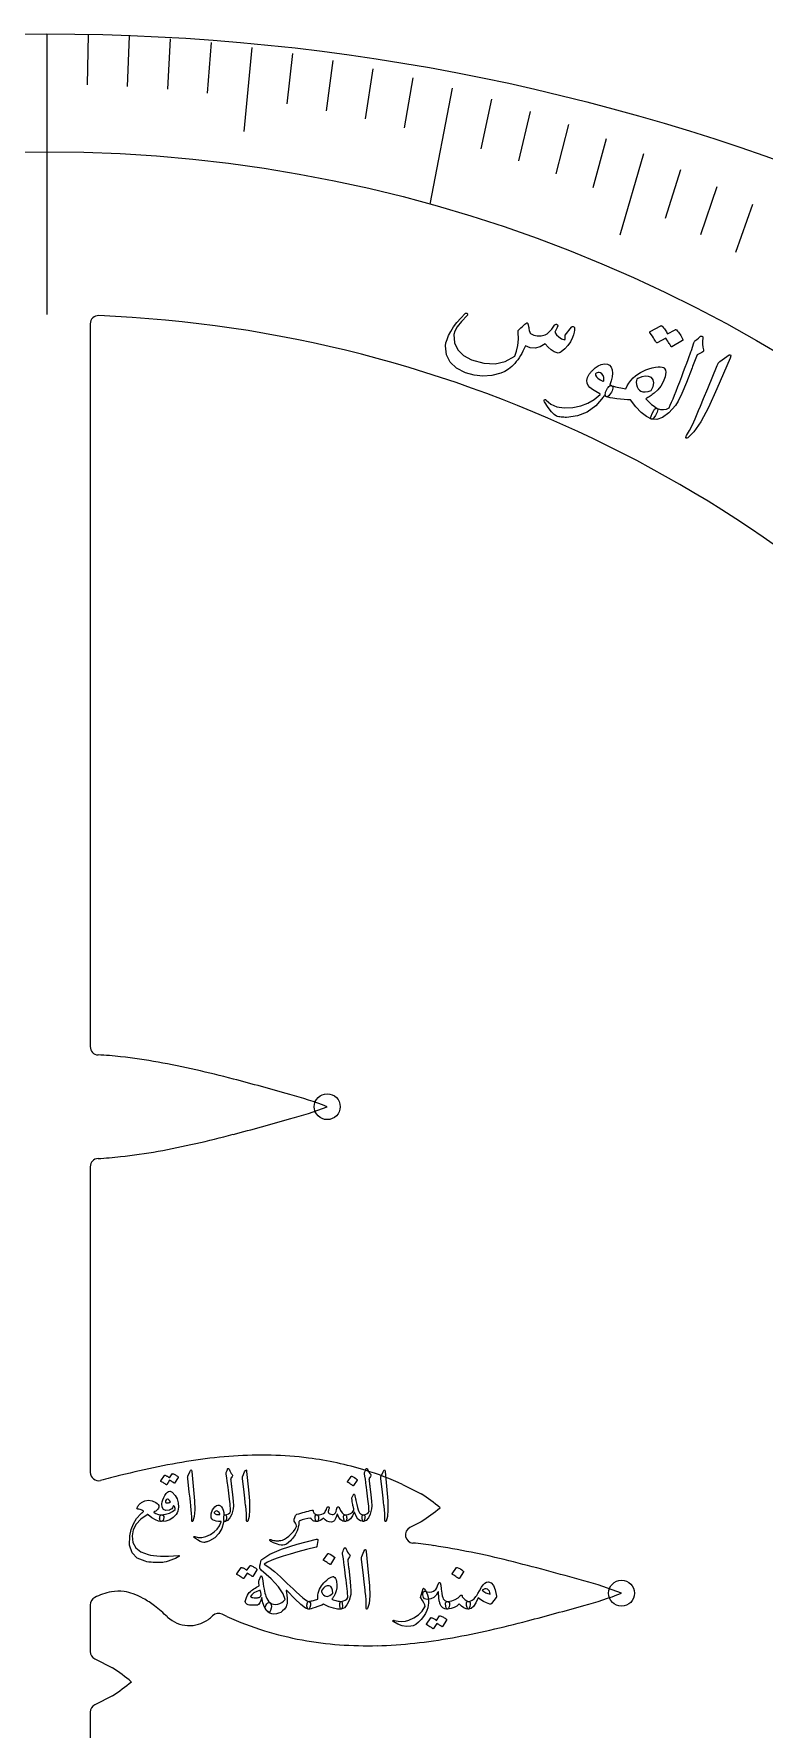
# Model space of a CAD drawing. Header units: millimetres. Extents: x -65 to 65, y -65 to 65.
# Drawn here: x -0.4 to 21.6, y 14 to 65 of the extents above; entities that cross this region are included whole.
import ezdxf

# ---------------------------------------------------------------- set-up
doc = ezdxf.new("R2010")
doc.units = ezdxf.units.MM
for name, color, linetype in [('CUT_INNER', 6, 'Continuous'), ('CUT_OUTER', 1, 'Continuous'), ('ENGRAVE', 7, 'Continuous'), ('ENGRAVE_FINE', 8, 'Continuous'), ('TEXT', 5, 'Continuous')]:
    doc.layers.add(name, color=color, linetype=linetype)

msp = doc.modelspace()

# ---------------------------------------------------------------- linework, layer by layer
at = {"layer": 'CUT_INNER'}
for points in [[(1.3, 56.268), (1.3, 34.505)], [(1.3, 30.888), (1.3, 21.686)], [(10.7, 21.325), (11.256, 21.042), (11.26, 21.04)], [(11.26, 20.204), (11.256, 20.201), (10.917, 20.029)], [(1.3, 17.693), (1.3, 16.293)], [(5.411, 17.345), (5.273, 17.415)], [(3.628, 17.328), (3.624, 17.332)], [(1.437, 16.07), (1.968, 15.801), (1.973, 15.798)], [(1.973, 14.962), (1.968, 14.959), (1.437, 14.689)], [(1.3, 14.466), (1.3, 5.834)]]:
    msp.add_lwpolyline(points, dxfattribs=at)
for centre, radius, start, end in [((1.55, 56.268), 0.25, 87.7148, 180), ((0, 18.574), 37.975, 351.6131, 87.6462), ((1.55, 34.505), 0.25, 180, 267.3189), ((1.202, 26.032), 8.231, 82.9186, 87.6578), ((0.333, 17.202), 17.102, 79.8505, 83.6758), ((-0.879, 10.435), 23.976, 77.0947, 79.8506), ((-4.082, -3.572), 38.346, 75.3645, 77.1029), ((-14.389, -42.897), 78.998, 74.06352, 75.33852), ((4.8, 41.906), 9.899, 284.6339, 291.5194), ((4.803, 23.496), 9.89, 68.479, 75.3631), ((-13.228, 104.046), 74.598, 284.62267, 285.97294), ((-4.074, 68.932), 38.31, 282.8926, 284.634), ((1.55, 30.888), 0.25, 92.6811, 180), ((1.203, 39.336), 8.205, 272.3409, 277.0619), ((0.335, 48.174), 17.085, 276.3062, 280.1394), ((-0.874, 54.934), 23.952, 280.1393, 282.9007), ((7.38, 2.312), 19.953, 98.3562, 101.6546), ((6.656, 7.229), 14.983, 94.001, 98.3522), ((6.465, 9.921), 12.285, 88.7102, 93.9879), ((6.493, 11.323), 10.882, 82.7169, 88.6898), ((6.585, 12.027), 10.172, 72.9485, 82.7313), ((1.55, 21.686), 0.25, 180, 284.8478), ((8.792, -5.575), 27.956, 103.6002, 104.877), ((9.348, -7.239), 29.705, 101.6507, 103.8876), ((6.824, 12.773), 9.389, 65.617, 73.0013), ((6.6, 14.154), 8.315, 51.0651, 55.9095), ((7.318, 26.119), 7.109, 303.6793, 309.3461), ((11.03, 19.806), 0.25, 116.9117, 264.9022), ((10.26, 10.962), 8.627, 80.8304, 85.0251), ((8.727, -0.282), 19.974, 78.3383, 81.6299), ((6.756, -9.841), 29.735, 76.1097, 78.3423), ((1.53, -31.029), 51.557, 74.8282, 76.1238), ((-6.865, -62.269), 83.906, 74.07601, 74.87833), ((13.656, 8.848), 9.89, 68.479, 75.3631), ((1.55, 17.693), 0.25, 117.0011, 180), ((2.236, 16.452), 1.668, 109.8321, 118.6302), ((2.181, 16.632), 1.48, 99.405, 110.2001), ((2.142, 16.851), 1.257, 81.8221, 99.302), ((2.111, 16.661), 1.45, 70.5705, 81.6781), ((1.942, 16.186), 1.954, 60.7216, 70.5233), ((1.52, 15.431), 2.819, 52.5133, 60.7383), ((13.653, 27.257), 9.899, 284.6339, 291.5194), ((0.581, 14.213), 4.357, 45.7061, 52.4635), ((4.342, 17.977), 0.884, 305.5728, 316.62), ((5.16, 17.192), 0.25, 63.0883, 134.6608), ((-4.374, 89.398), 74.598, 284.62267, 285.97294), ((4.285, 18.049), 0.975, 227.6694, 305.8568), ((9.287, 25.897), 9.389, 245.617, 253.0013), ((9.512, 26.594), 10.122, 252.9402, 259.5327), ((7.98, 40.286), 23.952, 280.1393, 282.9007), ((4.779, 54.283), 38.31, 282.8926, 284.634), ((9.58, 26.973), 10.506, 259.5427, 265.7626), ((9.646, 27.922), 11.457, 265.7839, 271.4428), ((9.592, 29.893), 13.43, 271.4601, 276.2977), ((9.189, 33.526), 17.085, 276.3062, 280.1394), ((1.55, 16.293), 0.25, 180, 243.0883), ((-2.688, 8.912), 8.315, 51.0651, 55.9095), ((-1.969, 20.877), 7.109, 303.6793, 309.3461), ((1.55, 14.466), 0.25, 116.9117, 180)]:
    msp.add_arc(centre, radius, start, end, dxfattribs=at)
at = {"layer": 'CUT_OUTER'}
msp.add_circle((0, 0), 65, dxfattribs=at)
at = {"layer": 'ENGRAVE'}
for points in [[(0, 65), (0, 56.55)], [(12.192, 63.37), (11.52, 59.874)]]:
    msp.add_lwpolyline(points, dxfattribs=at)
for centre, radius in [((0, 18.574), 42.877), ((8.432, 32.697), 0.39), ((17.285, 18.048), 0.39)]:
    msp.add_circle(centre, radius, dxfattribs=at)
at = {"layer": 'ENGRAVE_FINE'}
for points in [[(1.238, 64.984), (1.209, 63.463)], [(2.474, 64.934), (2.416, 63.414)], [(3.708, 64.852), (3.622, 63.333)], [(4.939, 64.737), (4.824, 63.219)], [(6.166, 64.589), (5.925, 62.063)], [(7.386, 64.409), (7.213, 62.896)], [(8.601, 64.196), (8.398, 62.687)], [(9.807, 63.952), (9.576, 62.446)], [(11.005, 63.677), (10.745, 62.175)], [(13.369, 63.033), (13.052, 61.54)], [(14.534, 62.666), (14.189, 61.178)], [(15.686, 62.27), (15.313, 60.788)], [(16.825, 61.844), (16.423, 60.368)], [(17.948, 61.39), (17.232, 58.941)], [(19.057, 60.908), (18.599, 59.446)], [(20.149, 60.4), (19.664, 58.945)], [(21.224, 59.865), (20.711, 58.418)]]:
    msp.add_lwpolyline(points, dxfattribs=at)
at = {"layer": 'TEXT'}
for points in [[(15.777, 56.168), (15.79, 56.181), (15.804, 56.19), (15.818, 56.192), (15.831, 56.189), (15.846, 56.181), (15.858, 56.169), (15.865, 56.155), (15.868, 56.138), (15.87, 56.082), (15.861, 56.017), (15.841, 55.943), (15.809, 55.861), (15.745, 55.732), (15.667, 55.617), (15.575, 55.515), (15.47, 55.427), (15.439, 55.408), (15.409, 55.396), (15.379, 55.391), (15.35, 55.393), (15.256, 55.425), (15.164, 55.483), (15.073, 55.565), (14.984, 55.672), (14.835, 55.579), (14.687, 55.536), (14.54, 55.544), (14.392, 55.603), (14.356, 55.524), (14.319, 55.45), (14.281, 55.379), (14.242, 55.312), (14.202, 55.249), (14.161, 55.188), (14.119, 55.131), (14.076, 55.076), (13.988, 54.982), (13.887, 54.901), (13.774, 54.835), (13.65, 54.784), (13.379, 54.716), (13.114, 54.694), (12.852, 54.72), (12.594, 54.792), (12.323, 54.93), (12.132, 55.112), (12.022, 55.339), (11.991, 55.611), (12.004, 55.702), (12.035, 55.803), (12.082, 55.917), (12.148, 56.042), (12.231, 56.175), (12.331, 56.309), (12.449, 56.444), (12.584, 56.579), (12.594, 56.587), (12.604, 56.592), (12.615, 56.593), (12.627, 56.59), (12.637, 56.586), (12.646, 56.58), (12.652, 56.572), (12.656, 56.563), (12.657, 56.552), (12.655, 56.541), (12.65, 56.531), (12.642, 56.521), (12.467, 56.339), (12.342, 56.184), (12.267, 56.054), (12.241, 55.951), (12.264, 55.698), (12.36, 55.486), (12.53, 55.317), (12.774, 55.188), (13.141, 55.085), (13.479, 55.068), (13.788, 55.138), (14.071, 55.297), (14.129, 55.451), (14.166, 55.622), (14.182, 55.811), (14.176, 56.018), (14.174, 56.04), (14.175, 56.058), (14.18, 56.073), (14.188, 56.084), (14.225, 56.119), (14.259, 56.151), (14.292, 56.182), (14.323, 56.21), (14.352, 56.235), (14.379, 56.257), (14.403, 56.276), (14.425, 56.291), (14.436, 56.297), (14.446, 56.297), (14.454, 56.292), (14.461, 56.282), (14.464, 56.275), (14.467, 56.264), (14.472, 56.25), (14.477, 56.232), (14.483, 56.211), (14.488, 56.186), (14.493, 56.158), (14.499, 56.127), (14.51, 56.067), (14.522, 56.022), (14.534, 55.992), (14.546, 55.977), (14.642, 55.93), (14.748, 55.908), (14.864, 55.911), (14.99, 55.938), (15.043, 55.968), (15.108, 56.027), (15.185, 56.114), (15.272, 56.23), (15.28, 56.241), (15.291, 56.249), (15.303, 56.254), (15.318, 56.255), (15.331, 56.255), (15.343, 56.252), (15.352, 56.246), (15.361, 56.238), (15.366, 56.209), (15.353, 56.162), (15.323, 56.098), (15.275, 56.017), (15.333, 55.939), (15.402, 55.874), (15.483, 55.823), (15.576, 55.786), (15.587, 55.814), (15.593, 55.838), (15.594, 55.858), (15.591, 55.873), (15.586, 55.889), (15.585, 55.902), (15.588, 55.914), (15.594, 55.925)], [(18.902, 56.094), (18.909, 56.097), (18.917, 56.096), (18.927, 56.093), (18.937, 56.086), (18.968, 56.054), (18.996, 56.021), (19.023, 55.986), (19.049, 55.952), (19.072, 55.916), (19.093, 55.878), (19.113, 55.839), (19.131, 55.799), (19.134, 55.788), (19.132, 55.779), (19.127, 55.771), (19.118, 55.764), (18.795, 55.581), (18.788, 55.579), (18.781, 55.583), (18.773, 55.592), (18.765, 55.605), (18.76, 55.616), (18.751, 55.632), (18.738, 55.653), (18.722, 55.68), (18.701, 55.711), (18.676, 55.749), (18.646, 55.792), (18.613, 55.842), (18.361, 55.697), (18.351, 55.694), (18.342, 55.697), (18.333, 55.705), (18.325, 55.72), (18.318, 55.732), (18.307, 55.752), (18.291, 55.778), (18.271, 55.81), (18.246, 55.85), (18.215, 55.897), (18.179, 55.951), (18.138, 56.012), (18.134, 56.02), (18.134, 56.027), (18.138, 56.032), (18.145, 56.036), (18.463, 56.212), (18.47, 56.215), (18.478, 56.214), (18.487, 56.211), (18.497, 56.205), (18.525, 56.179), (18.55, 56.152), (18.574, 56.124), (18.596, 56.094), (18.616, 56.064), (18.635, 56.033), (18.652, 56.002), (18.667, 55.97)], [(19.495, 55.757), (19.552, 55.803), (19.597, 55.839), (19.629, 55.866), (19.65, 55.884), (19.664, 55.895), (19.678, 55.901), (19.691, 55.901), (19.705, 55.897), (19.718, 55.887), (19.726, 55.874), (19.729, 55.858), (19.728, 55.839), (19.718, 55.744), (19.719, 55.654), (19.73, 55.569), (19.75, 55.488), (19.755, 55.464), (19.748, 55.442), (19.731, 55.423), (19.702, 55.407), (19.56, 55.34), (19.539, 55.287), (19.518, 55.234), (19.498, 55.183), (19.479, 55.133), (19.459, 55.083), (19.441, 55.035), (19.422, 54.987), (19.405, 54.941), (19.239, 54.508), (19.101, 54.176), (18.989, 53.942), (18.906, 53.807), (18.703, 53.59), (18.515, 53.449), (18.343, 53.385), (18.186, 53.397), (18.182, 53.399), (18.178, 53.401), (18.175, 53.403), (18.171, 53.405), (18.161, 53.436), (18.172, 53.49), (18.204, 53.566), (18.257, 53.664), (18.279, 53.699), (18.303, 53.721), (18.329, 53.729), (18.356, 53.723), (18.457, 53.694), (18.55, 53.687), (18.636, 53.703), (18.715, 53.742), (18.752, 53.819), (18.792, 53.908), (18.835, 54.009), (18.881, 54.121), (18.93, 54.245), (18.983, 54.379), (19.037, 54.524), (19.095, 54.679), (19.153, 54.831), (19.204, 54.968), (19.249, 55.09), (19.288, 55.197), (19.32, 55.288), (19.348, 55.364), (19.37, 55.424), (19.387, 55.468), (19.458, 55.694), (19.467, 55.715), (19.477, 55.733), (19.486, 55.747), (19.495, 55.757)], [(20.451, 55.288), (20.523, 55.334), (20.565, 55.341), (20.576, 55.309), (20.556, 55.238), (20.15, 54.317), (19.897, 53.754), (19.666, 53.32), (19.459, 53.015), (19.275, 52.839), (19.254, 52.828), (19.238, 52.825), (19.228, 52.828), (19.224, 52.839), (19.224, 52.853), (19.227, 52.869), (19.234, 52.887), (19.244, 52.908), (19.331, 53.062), (19.416, 53.23), (19.499, 53.411), (19.579, 53.606), (19.601, 53.656), (19.659, 53.793), (19.753, 54.017), (19.882, 54.327), (20.16, 55.019), (20.177, 55.054), (20.196, 55.085), (20.218, 55.111), (20.242, 55.132)], [(16.737, 54.066), (16.509, 53.802), (16.249, 53.612), (15.957, 53.496), (15.632, 53.454), (15.59, 53.454), (15.549, 53.455), (15.508, 53.458), (15.469, 53.462), (15.432, 53.467), (15.396, 53.474), (15.362, 53.483), (15.33, 53.494), (15.259, 53.539), (15.175, 53.625), (15.079, 53.752), (14.97, 53.921), (14.96, 53.943), (14.956, 53.961), (14.959, 53.976), (14.969, 53.988), (14.982, 53.995), (14.995, 53.995), (15.008, 53.988), (15.022, 53.974), (15.159, 53.852), (15.337, 53.775), (15.558, 53.743), (15.823, 53.754), (16.056, 53.798), (16.27, 53.877), (16.464, 53.991), (16.638, 54.14), (16.641, 54.147), (16.641, 54.153), (16.64, 54.159), (16.636, 54.163), (16.514, 54.229), (16.414, 54.293), (16.336, 54.356), (16.28, 54.417), (16.247, 54.488), (16.242, 54.567), (16.265, 54.655), (16.316, 54.751), (16.324, 54.764), (16.333, 54.776), (16.342, 54.788), (16.352, 54.8), (16.362, 54.813), (16.373, 54.826), (16.385, 54.84), (16.398, 54.853), (16.489, 54.94), (16.582, 55.004), (16.677, 55.046), (16.772, 55.065), (16.859, 55.059), (16.926, 55.028), (16.973, 54.97), (17.001, 54.886), (17.011, 54.783), (17.004, 54.673), (16.978, 54.555), (16.935, 54.43), (16.942, 54.426), (16.949, 54.423), (16.956, 54.421), (16.963, 54.419), (16.97, 54.416), (16.977, 54.414), (16.984, 54.411), (16.991, 54.407), (17.014, 54.39), (17.025, 54.365), (17.026, 54.332), (17.017, 54.291), (17.001, 54.249), (16.98, 54.208), (16.956, 54.168), (16.927, 54.13), (16.898, 54.099), (16.872, 54.078), (16.85, 54.069), (16.832, 54.071), (16.763, 54.104), (16.759, 54.097), (16.754, 54.089), (16.746, 54.079), (16.737, 54.066)], [(16.756, 54.563), (16.749, 54.649), (16.729, 54.717), (16.695, 54.766), (16.649, 54.797), (16.616, 54.803), (16.584, 54.803), (16.552, 54.796), (16.522, 54.783), (16.511, 54.775), (16.504, 54.763), (16.502, 54.747), (16.506, 54.728), (16.529, 54.677), (16.573, 54.629), (16.639, 54.583), (16.727, 54.54), (16.737, 54.538), (16.745, 54.541), (16.752, 54.549), (16.756, 54.563)], [(18.551, 54.952), (18.556, 54.95), (18.561, 54.947), (18.565, 54.944), (18.569, 54.941), (18.572, 54.938), (18.575, 54.935), (18.578, 54.932), (18.581, 54.928), (18.604, 54.874), (18.614, 54.813), (18.61, 54.745), (18.593, 54.669), (18.537, 54.526), (18.463, 54.397), (18.372, 54.282), (18.263, 54.181), (18.235, 54.159), (18.206, 54.137), (18.176, 54.115), (18.145, 54.094), (18.114, 54.074), (18.081, 54.054), (18.048, 54.034), (18.014, 54.015), (18.059, 53.968), (18.104, 53.923), (18.147, 53.882), (18.19, 53.844), (18.233, 53.809), (18.274, 53.777), (18.315, 53.748), (18.356, 53.723), (18.369, 53.709), (18.373, 53.686), (18.367, 53.653), (18.352, 53.61), (18.304, 53.507), (18.261, 53.437), (18.221, 53.401), (18.186, 53.397), (18.033, 53.477), (17.878, 53.602), (17.719, 53.771), (17.555, 53.984), (17.464, 53.986), (17.366, 53.991), (17.258, 54), (17.143, 54.013), (17.028, 54.029), (16.938, 54.044), (16.871, 54.058), (16.828, 54.073), (16.81, 54.088), (16.8, 54.111), (16.797, 54.144), (16.802, 54.185), (16.806, 54.208), (16.813, 54.23), (16.821, 54.251), (16.831, 54.271), (16.842, 54.291), (16.853, 54.31), (16.865, 54.329), (16.878, 54.348), (16.907, 54.38), (16.934, 54.401), (16.961, 54.409), (16.986, 54.405), (17.043, 54.39), (17.099, 54.376), (17.154, 54.363), (17.207, 54.352), (17.261, 54.341), (17.314, 54.332), (17.367, 54.323), (17.419, 54.315), (17.453, 54.401), (17.5, 54.484), (17.56, 54.565), (17.634, 54.643), (17.702, 54.701), (17.775, 54.755), (17.852, 54.803), (17.933, 54.846), (18.02, 54.884), (18.111, 54.917), (18.208, 54.944), (18.31, 54.965), (18.386, 54.974), (18.452, 54.975), (18.507, 54.968), (18.551, 54.952)], [(18.189, 54.65), (18.1, 54.689), (18.001, 54.697), (17.893, 54.675), (17.775, 54.623), (17.748, 54.6), (17.733, 54.562), (17.728, 54.51), (17.736, 54.442), (17.755, 54.373), (17.784, 54.316), (17.821, 54.271), (17.867, 54.24), (17.927, 54.221), (17.998, 54.218), (18.083, 54.232), (18.18, 54.261), (18.237, 54.385), (18.257, 54.492), (18.241, 54.58), (18.189, 54.65)], [(3.767, 21.642), (3.77, 21.645), (3.774, 21.646), (3.779, 21.647), (3.785, 21.646), (3.807, 21.638), (3.829, 21.629), (3.849, 21.619), (3.869, 21.608), (3.889, 21.596), (3.908, 21.584), (3.926, 21.57), (3.944, 21.555), (3.948, 21.55), (3.949, 21.545), (3.949, 21.54), (3.946, 21.534), (3.839, 21.364), (3.836, 21.362), (3.832, 21.362), (3.826, 21.364), (3.819, 21.369), (3.814, 21.373), (3.806, 21.379), (3.795, 21.386), (3.781, 21.395), (3.764, 21.405), (3.743, 21.417), (3.719, 21.431), (3.691, 21.447), (3.606, 21.315), (3.602, 21.311), (3.597, 21.31), (3.591, 21.312), (3.584, 21.317), (3.578, 21.322), (3.568, 21.329), (3.554, 21.338), (3.537, 21.349), (3.516, 21.362), (3.491, 21.378), (3.461, 21.396), (3.427, 21.416), (3.424, 21.419), (3.422, 21.423), (3.423, 21.426), (3.425, 21.429), (3.535, 21.593), (3.538, 21.595), (3.542, 21.597), (3.546, 21.598), (3.553, 21.597), (3.571, 21.591), (3.59, 21.584), (3.607, 21.576), (3.624, 21.567), (3.641, 21.557), (3.657, 21.546), (3.672, 21.535), (3.687, 21.523)], [(4.298, 21.704), (4.319, 21.746), (4.336, 21.76), (4.349, 21.748), (4.358, 21.709), (4.409, 21.161), (4.44, 20.824), (4.447, 20.556), (4.43, 20.355), (4.389, 20.221), (4.382, 20.21), (4.375, 20.204), (4.37, 20.204), (4.365, 20.208), (4.361, 20.214), (4.358, 20.223), (4.356, 20.233), (4.356, 20.246), (4.356, 20.343), (4.351, 20.446), (4.342, 20.554), (4.329, 20.669), (4.326, 20.699), (4.317, 20.779), (4.303, 20.911), (4.282, 21.094), (4.233, 21.499), (4.232, 21.52), (4.233, 21.54), (4.236, 21.558), (4.242, 21.575)], [(5.391, 21.682), (5.407, 21.719), (5.418, 21.747), (5.427, 21.769), (5.432, 21.783), (5.436, 21.791), (5.441, 21.798), (5.447, 21.802), (5.454, 21.803), (5.462, 21.802), (5.469, 21.797), (5.475, 21.79), (5.479, 21.78), (5.497, 21.733), (5.519, 21.689), (5.545, 21.651), (5.575, 21.617), (5.583, 21.606), (5.585, 21.594), (5.582, 21.581), (5.573, 21.566), (5.524, 21.496), (5.527, 21.465), (5.53, 21.435), (5.534, 21.405), (5.537, 21.376), (5.54, 21.347), (5.544, 21.319), (5.547, 21.291), (5.55, 21.264), (5.581, 21.013), (5.6, 20.816), (5.607, 20.675), (5.602, 20.588), (5.559, 20.431), (5.504, 20.315), (5.436, 20.24), (5.356, 20.206), (5.353, 20.206), (5.351, 20.206), (5.349, 20.206), (5.347, 20.206), (5.333, 20.218), (5.325, 20.247), (5.321, 20.292), (5.322, 20.353), (5.324, 20.376), (5.33, 20.392), (5.341, 20.403), (5.356, 20.407), (5.412, 20.418), (5.46, 20.439), (5.497, 20.469), (5.526, 20.508), (5.524, 20.555), (5.52, 20.608), (5.515, 20.667), (5.509, 20.734), (5.501, 20.806), (5.492, 20.884), (5.481, 20.968), (5.47, 21.058), (5.459, 21.146), (5.449, 21.226), (5.44, 21.296), (5.432, 21.358), (5.425, 21.41), (5.419, 21.454), (5.415, 21.489), (5.412, 21.514), (5.389, 21.642), (5.388, 21.654), (5.389, 21.665), (5.39, 21.674), (5.391, 21.682)], [(5.946, 21.704), (5.968, 21.746), (5.985, 21.76), (5.998, 21.748), (6.007, 21.709), (6.058, 21.161), (6.089, 20.824), (6.096, 20.556), (6.079, 20.355), (6.038, 20.221), (6.031, 20.21), (6.024, 20.204), (6.018, 20.204), (6.013, 20.208), (6.01, 20.214), (6.007, 20.223), (6.005, 20.233), (6.004, 20.246), (6.004, 20.343), (6, 20.446), (5.991, 20.554), (5.978, 20.669), (5.975, 20.699), (5.966, 20.779), (5.951, 20.911), (5.931, 21.094), (5.881, 21.499), (5.88, 21.52), (5.881, 21.54), (5.885, 21.558), (5.89, 21.575)], [(9.15, 21.564), (9.152, 21.566), (9.156, 21.568), (9.161, 21.569), (9.168, 21.568), (9.211, 21.55), (9.252, 21.529), (9.29, 21.503), (9.326, 21.474), (9.33, 21.47), (9.331, 21.465), (9.331, 21.461), (9.329, 21.456), (9.223, 21.286), (9.22, 21.282), (9.214, 21.281), (9.208, 21.283), (9.201, 21.288), (9.195, 21.293), (9.185, 21.299), (9.171, 21.308), (9.154, 21.32), (9.133, 21.333), (9.108, 21.349), (9.078, 21.367), (9.044, 21.387), (9.04, 21.39), (9.038, 21.393), (9.038, 21.397), (9.04, 21.4)], [(9.555, 21.682), (9.57, 21.719), (9.581, 21.747), (9.59, 21.769), (9.595, 21.783), (9.599, 21.791), (9.604, 21.798), (9.61, 21.802), (9.617, 21.803), (9.626, 21.802), (9.632, 21.797), (9.638, 21.79), (9.642, 21.78), (9.66, 21.733), (9.683, 21.689), (9.709, 21.651), (9.738, 21.617), (9.746, 21.606), (9.749, 21.594), (9.745, 21.581), (9.736, 21.566), (9.687, 21.496), (9.69, 21.465), (9.693, 21.435), (9.697, 21.405), (9.7, 21.376), (9.703, 21.347), (9.707, 21.319), (9.71, 21.291), (9.713, 21.264), (9.744, 21.013), (9.763, 20.816), (9.77, 20.675), (9.765, 20.588), (9.723, 20.431), (9.668, 20.315), (9.6, 20.24), (9.519, 20.206), (9.517, 20.206), (9.514, 20.206), (9.512, 20.206), (9.51, 20.206), (9.497, 20.218), (9.488, 20.247), (9.484, 20.292), (9.485, 20.353), (9.487, 20.376), (9.494, 20.392), (9.504, 20.403), (9.519, 20.407), (9.575, 20.418), (9.623, 20.439), (9.661, 20.469), (9.689, 20.508), (9.687, 20.555), (9.684, 20.608), (9.678, 20.667), (9.672, 20.734), (9.664, 20.806), (9.655, 20.884), (9.645, 20.968), (9.633, 21.058), (9.622, 21.146), (9.612, 21.226), (9.603, 21.296), (9.595, 21.358), (9.588, 21.41), (9.582, 21.454), (9.578, 21.489), (9.575, 21.514), (9.552, 21.642), (9.552, 21.654), (9.552, 21.665), (9.553, 21.674), (9.555, 21.682)], [(10.109, 21.704), (10.131, 21.746), (10.148, 21.76), (10.161, 21.748), (10.17, 21.709), (10.221, 21.161), (10.252, 20.824), (10.259, 20.556), (10.242, 20.355), (10.201, 20.221), (10.194, 20.21), (10.187, 20.204), (10.181, 20.204), (10.177, 20.208), (10.173, 20.214), (10.17, 20.223), (10.168, 20.233), (10.168, 20.246), (10.168, 20.343), (10.163, 20.446), (10.154, 20.554), (10.141, 20.669), (10.138, 20.699), (10.129, 20.779), (10.114, 20.911), (10.094, 21.094), (10.044, 21.499), (10.043, 21.52), (10.044, 21.54), (10.048, 21.558), (10.053, 21.575)], [(3.696, 21.121), (3.711, 21.118), (3.728, 21.112), (3.747, 21.1), (3.767, 21.085), (3.855, 20.992), (3.916, 20.887), (3.95, 20.77), (3.958, 20.642), (3.951, 20.575), (3.937, 20.515), (3.916, 20.463), (3.888, 20.418), (3.798, 20.325), (3.693, 20.259), (3.573, 20.219), (3.439, 20.206), (3.425, 20.209), (3.413, 20.218), (3.404, 20.235), (3.396, 20.257), (3.393, 20.27), (3.391, 20.282), (3.39, 20.295), (3.39, 20.308), (3.391, 20.322), (3.392, 20.334), (3.394, 20.346), (3.396, 20.358), (3.402, 20.378), (3.411, 20.392), (3.423, 20.402), (3.439, 20.407), (3.57, 20.425), (3.683, 20.457), (3.78, 20.505), (3.859, 20.568), (3.855, 20.599), (3.851, 20.625), (3.845, 20.643), (3.839, 20.655), (3.831, 20.666), (3.824, 20.673), (3.818, 20.676), (3.812, 20.675), (3.808, 20.674), (3.805, 20.672), (3.803, 20.669), (3.801, 20.666), (3.779, 20.622), (3.753, 20.588), (3.721, 20.564), (3.685, 20.55), (3.578, 20.542), (3.505, 20.571), (3.465, 20.637), (3.459, 20.74), (3.468, 20.8), (3.486, 20.861), (3.512, 20.925), (3.548, 20.991), (3.586, 21.048), (3.623, 21.088), (3.66, 21.113), (3.696, 21.121)], [(9.17, 20.895), (9.17, 20.905), (9.174, 20.919), (9.182, 20.937), (9.192, 20.959), (9.204, 20.981), (9.213, 20.998), (9.22, 21.011), (9.226, 21.02), (9.236, 21.027), (9.245, 21.026), (9.252, 21.016), (9.257, 20.997), (9.26, 20.985), (9.263, 20.97), (9.267, 20.953), (9.272, 20.934), (9.277, 20.912), (9.282, 20.888), (9.287, 20.862), (9.293, 20.834), (9.319, 20.717), (9.343, 20.624), (9.363, 20.554), (9.38, 20.508), (9.405, 20.467), (9.437, 20.437), (9.475, 20.417), (9.519, 20.407), (9.531, 20.404), (9.542, 20.399), (9.552, 20.391), (9.559, 20.38), (9.565, 20.366), (9.568, 20.35), (9.567, 20.332), (9.563, 20.313), (9.553, 20.266), (9.542, 20.233), (9.531, 20.212), (9.519, 20.206), (9.43, 20.225), (9.356, 20.279), (9.297, 20.367), (9.253, 20.49), (9.251, 20.494), (9.249, 20.496), (9.247, 20.495), (9.246, 20.492), (9.192, 20.373), (9.128, 20.286), (9.055, 20.23), (8.973, 20.206), (8.964, 20.206), (8.956, 20.211), (8.949, 20.22), (8.944, 20.233), (8.939, 20.25), (8.934, 20.273), (8.929, 20.301), (8.924, 20.333), (8.923, 20.365), (8.93, 20.387), (8.947, 20.401), (8.973, 20.407), (9.059, 20.418), (9.131, 20.444), (9.19, 20.486), (9.235, 20.543), (9.236, 20.551), (9.234, 20.566), (9.229, 20.589), (9.221, 20.619), (9.217, 20.639), (9.211, 20.662), (9.206, 20.69), (9.2, 20.722), (9.194, 20.759), (9.186, 20.8), (9.178, 20.845), (9.17, 20.895)], [(3.271, 20.78), (3.314, 20.75), (3.345, 20.721), (3.363, 20.691), (3.367, 20.662), (3.363, 20.635), (3.353, 20.608), (3.338, 20.583), (3.318, 20.559), (3.294, 20.537), (3.27, 20.518), (3.245, 20.503), (3.219, 20.49), (3.213, 20.487), (3.211, 20.484), (3.214, 20.479), (3.222, 20.474), (3.275, 20.446), (3.329, 20.425), (3.384, 20.412), (3.439, 20.407), (3.474, 20.4), (3.499, 20.385), (3.512, 20.36), (3.515, 20.326), (3.506, 20.274), (3.491, 20.236), (3.469, 20.213), (3.439, 20.206), (3.354, 20.218), (3.26, 20.257), (3.155, 20.321), (3.04, 20.411), (3.034, 20.415), (3.026, 20.416), (3.019, 20.415), (3.011, 20.411), (2.821, 20.277), (2.683, 20.126), (2.596, 19.958), (2.562, 19.774), (2.584, 19.574), (2.671, 19.413), (2.823, 19.291), (3.04, 19.208), (3.116, 19.192), (3.203, 19.179), (3.301, 19.171), (3.411, 19.165), (3.531, 19.164), (3.661, 19.167), (3.803, 19.174), (3.955, 19.186), (3.966, 19.187), (3.974, 19.186), (3.98, 19.182), (3.982, 19.177), (3.982, 19.17), (3.978, 19.163), (3.972, 19.155), (3.962, 19.148), (3.921, 19.123), (3.869, 19.097), (3.804, 19.068), (3.727, 19.038), (3.651, 19.01), (3.585, 18.99), (3.53, 18.978), (3.486, 18.973), (3.41, 18.97), (3.336, 18.969), (3.265, 18.97), (3.197, 18.973), (3.131, 18.979), (3.068, 18.986), (3.008, 18.997), (2.951, 19.009), (2.715, 19.107), (2.559, 19.268), (2.485, 19.492), (2.49, 19.778), (2.531, 19.964), (2.6, 20.135), (2.698, 20.293), (2.823, 20.436), (2.835, 20.447), (2.846, 20.456), (2.856, 20.465), (2.865, 20.472), (2.873, 20.478), (2.88, 20.484), (2.885, 20.489), (2.89, 20.494), (2.9, 20.503), (2.905, 20.509), (2.905, 20.515), (2.902, 20.519), (2.872, 20.541), (2.838, 20.557), (2.8, 20.569), (2.759, 20.575), (2.732, 20.58), (2.715, 20.588), (2.707, 20.6), (2.709, 20.615), (2.721, 20.641), (2.734, 20.665), (2.749, 20.687), (2.765, 20.708), (2.783, 20.727), (2.801, 20.744), (2.821, 20.761), (2.841, 20.776), (2.948, 20.827), (3.055, 20.844), (3.163, 20.829), (3.271, 20.78)], [(3.622, 20.879), (3.6, 20.873), (3.582, 20.856), (3.57, 20.829), (3.562, 20.792), (3.562, 20.786), (3.562, 20.782), (3.563, 20.779), (3.564, 20.778), (3.586, 20.773), (3.609, 20.77), (3.632, 20.77), (3.655, 20.772), (3.676, 20.776), (3.693, 20.782), (3.706, 20.791), (3.716, 20.801), (3.691, 20.837), (3.667, 20.862), (3.644, 20.876), (3.622, 20.879)], [(5.311, 20.181), (5.258, 19.997), (5.171, 19.843), (5.047, 19.718), (4.888, 19.624), (4.866, 19.614), (4.844, 19.606), (4.822, 19.598), (4.801, 19.592), (4.78, 19.586), (4.76, 19.582), (4.74, 19.579), (4.72, 19.577), (4.672, 19.584), (4.609, 19.609), (4.529, 19.652), (4.434, 19.713), (4.424, 19.722), (4.418, 19.731), (4.416, 19.739), (4.418, 19.747), (4.424, 19.753), (4.431, 19.756), (4.439, 19.755), (4.45, 19.752), (4.548, 19.72), (4.659, 19.72), (4.782, 19.752), (4.917, 19.816), (5.027, 19.891), (5.119, 19.979), (5.191, 20.08), (5.244, 20.194), (5.243, 20.198), (5.242, 20.202), (5.24, 20.204), (5.237, 20.206), (5.16, 20.21), (5.095, 20.219), (5.04, 20.233), (4.998, 20.25), (4.965, 20.278), (4.944, 20.316), (4.936, 20.365), (4.94, 20.425), (4.941, 20.433), (4.942, 20.441), (4.944, 20.449), (4.946, 20.457), (4.949, 20.466), (4.951, 20.475), (4.954, 20.484), (4.957, 20.494), (4.984, 20.558), (5.016, 20.611), (5.053, 20.653), (5.096, 20.684), (5.14, 20.701), (5.181, 20.701), (5.217, 20.683), (5.25, 20.649), (5.279, 20.6), (5.301, 20.543), (5.316, 20.479), (5.324, 20.407), (5.329, 20.407), (5.333, 20.407), (5.337, 20.408), (5.341, 20.408), (5.345, 20.409), (5.349, 20.409), (5.354, 20.409), (5.358, 20.409), (5.373, 20.406), (5.385, 20.396), (5.393, 20.38), (5.398, 20.358), (5.4, 20.333), (5.4, 20.308), (5.397, 20.283), (5.391, 20.257), (5.384, 20.235), (5.376, 20.218), (5.368, 20.209), (5.358, 20.206), (5.315, 20.206), (5.315, 20.202), (5.314, 20.196), (5.313, 20.189), (5.311, 20.181)], [(5.204, 20.432), (5.18, 20.473), (5.154, 20.502), (5.126, 20.518), (5.096, 20.523), (5.078, 20.518), (5.062, 20.511), (5.048, 20.501), (5.036, 20.488), (5.032, 20.48), (5.031, 20.473), (5.034, 20.465), (5.04, 20.456), (5.063, 20.436), (5.097, 20.422), (5.141, 20.415), (5.195, 20.414), (5.2, 20.415), (5.204, 20.418), (5.205, 20.424), (5.204, 20.432)], [(8.127, 20.206), (8.092, 20.207), (8.061, 20.212), (8.033, 20.22), (8.009, 20.23), (7.998, 20.236), (7.988, 20.244), (7.978, 20.252), (7.97, 20.262), (7.961, 20.272), (7.953, 20.283), (7.945, 20.294), (7.937, 20.306), (7.844, 20.292), (7.758, 20.275), (7.681, 20.254), (7.611, 20.23), (7.596, 20.222), (7.585, 20.211), (7.579, 20.196), (7.577, 20.179), (7.572, 20.107), (7.561, 20.042), (7.547, 19.983), (7.528, 19.93), (7.509, 19.89), (7.488, 19.849), (7.466, 19.81), (7.442, 19.772), (7.416, 19.734), (7.388, 19.698), (7.358, 19.663), (7.327, 19.628), (7.265, 19.571), (7.206, 19.529), (7.15, 19.505), (7.096, 19.497), (7.045, 19.499), (6.99, 19.508), (6.934, 19.523), (6.875, 19.544), (6.846, 19.556), (6.819, 19.567), (6.795, 19.578), (6.774, 19.589), (6.755, 19.6), (6.738, 19.609), (6.724, 19.618), (6.711, 19.626), (6.704, 19.633), (6.7, 19.641), (6.698, 19.649), (6.7, 19.658), (6.705, 19.665), (6.711, 19.668), (6.72, 19.668), (6.731, 19.664), (6.775, 19.648), (6.815, 19.637), (6.85, 19.63), (6.881, 19.626), (6.897, 19.625), (6.915, 19.625), (6.933, 19.625), (6.952, 19.626), (6.972, 19.628), (6.993, 19.63), (7.015, 19.632), (7.038, 19.635), (7.087, 19.649), (7.143, 19.675), (7.207, 19.716), (7.279, 19.769), (7.351, 19.833), (7.412, 19.902), (7.464, 19.978), (7.505, 20.06), (7.507, 20.064), (7.508, 20.067), (7.507, 20.07), (7.505, 20.074), (7.493, 20.117), (7.478, 20.156), (7.459, 20.191), (7.438, 20.221), (7.433, 20.241), (7.437, 20.275), (7.453, 20.324), (7.479, 20.387), (7.486, 20.399), (7.496, 20.409), (7.508, 20.417), (7.521, 20.423), (7.58, 20.441), (7.638, 20.459), (7.695, 20.476), (7.752, 20.492), (7.807, 20.507), (7.863, 20.521), (7.918, 20.534), (7.973, 20.546), (7.986, 20.547), (7.997, 20.544), (8.004, 20.538), (8.009, 20.528), (8.013, 20.504), (8.02, 20.483), (8.029, 20.464), (8.04, 20.447), (8.055, 20.434), (8.074, 20.423), (8.098, 20.414), (8.127, 20.407), (8.142, 20.401), (8.153, 20.39), (8.162, 20.373), (8.168, 20.351), (8.171, 20.326), (8.171, 20.302), (8.168, 20.277), (8.163, 20.253), (8.156, 20.232), (8.148, 20.217), (8.138, 20.209), (8.127, 20.206)], [(8.123, 20.407), (8.2, 20.411), (8.265, 20.425), (8.317, 20.447), (8.355, 20.479), (8.373, 20.503), (8.39, 20.534), (8.407, 20.571), (8.423, 20.615), (8.428, 20.628), (8.435, 20.638), (8.442, 20.645), (8.45, 20.649), (8.459, 20.651), (8.467, 20.65), (8.475, 20.646), (8.481, 20.64), (8.486, 20.63), (8.489, 20.619), (8.488, 20.608), (8.485, 20.595), (8.474, 20.562), (8.466, 20.534), (8.463, 20.511), (8.463, 20.494), (8.47, 20.47), (8.486, 20.45), (8.511, 20.435), (8.543, 20.425), (8.58, 20.42), (8.611, 20.422), (8.636, 20.429), (8.655, 20.443), (8.676, 20.47), (8.696, 20.51), (8.714, 20.563), (8.731, 20.628), (8.734, 20.636), (8.74, 20.642), (8.748, 20.645), (8.76, 20.646), (8.772, 20.645), (8.781, 20.642), (8.787, 20.636), (8.792, 20.628), (8.833, 20.537), (8.877, 20.469), (8.924, 20.426), (8.975, 20.407), (8.987, 20.402), (8.997, 20.388), (9.006, 20.366), (9.013, 20.335), (9.016, 20.311), (9.017, 20.288), (9.014, 20.265), (9.009, 20.244), (9.002, 20.227), (8.995, 20.215), (8.986, 20.208), (8.975, 20.206), (8.903, 20.22), (8.84, 20.261), (8.785, 20.33), (8.738, 20.427), (8.736, 20.432), (8.733, 20.434), (8.73, 20.432), (8.727, 20.427), (8.707, 20.365), (8.687, 20.314), (8.668, 20.272), (8.649, 20.241), (8.63, 20.221), (8.609, 20.205), (8.586, 20.195), (8.561, 20.19), (8.488, 20.195), (8.424, 20.216), (8.369, 20.254), (8.324, 20.308), (8.273, 20.265), (8.222, 20.234), (8.172, 20.214), (8.123, 20.206), (8.11, 20.209), (8.099, 20.218), (8.089, 20.233), (8.08, 20.255), (8.065, 20.321), (8.068, 20.369), (8.087, 20.398), (8.123, 20.407)], [(8.117, 19.677), (8.125, 19.677), (8.131, 19.675), (8.136, 19.673), (8.141, 19.669), (8.146, 19.663), (8.149, 19.654), (8.15, 19.644), (8.148, 19.631), (8.12, 19.452), (8.117, 19.444), (8.113, 19.437), (8.106, 19.432), (8.097, 19.429), (7.81, 19.36), (7.55, 19.292), (7.315, 19.226), (7.106, 19.162), (6.923, 19.099), (6.766, 19.038), (6.635, 18.979), (6.53, 18.921), (6.676, 18.831), (6.841, 18.705), (7.025, 18.543), (7.229, 18.344), (7.314, 18.261), (7.404, 18.175), (7.5, 18.086), (7.602, 17.994), (7.697, 17.912), (7.774, 17.852), (7.832, 17.815), (7.871, 17.8), (7.912, 17.782), (7.931, 17.745), (7.93, 17.689), (7.908, 17.613), (7.899, 17.593), (7.889, 17.578), (7.88, 17.57), (7.871, 17.567), (7.776, 17.601), (7.636, 17.705), (7.453, 17.878), (7.227, 18.121), (7.213, 18.128), (7.204, 18.131), (7.199, 18.127), (7.198, 18.118), (7.215, 17.997), (7.225, 17.892), (7.228, 17.803), (7.224, 17.73), (7.21, 17.683), (7.192, 17.64), (7.17, 17.601), (7.144, 17.567), (7.09, 17.513), (7.032, 17.471), (6.969, 17.442), (6.903, 17.424), (6.828, 17.417), (6.762, 17.423), (6.705, 17.443), (6.657, 17.476), (6.606, 17.53), (6.577, 17.582), (6.569, 17.632), (6.582, 17.681), (6.612, 17.732), (6.644, 17.762), (6.677, 17.771), (6.711, 17.758), (6.763, 17.732), (6.819, 17.716), (6.879, 17.712), (6.944, 17.72), (7.009, 17.738), (7.067, 17.766), (7.119, 17.805), (7.164, 17.854), (7.108, 18.033), (6.969, 18.241), (6.748, 18.477), (6.444, 18.742), (6.422, 18.767), (6.408, 18.796), (6.402, 18.83), (6.406, 18.869), (6.42, 18.946), (6.434, 19.004), (6.448, 19.044), (6.463, 19.066), (6.701, 19.22), (7.054, 19.372), (7.524, 19.524), (8.11, 19.675), (8.111, 19.675), (8.112, 19.675), (8.113, 19.675), (8.114, 19.676), (8.114, 19.676), (8.115, 19.677), (8.116, 19.677), (8.117, 19.677)], [(8.894, 19.276), (8.912, 19.318), (8.925, 19.352), (8.935, 19.376), (8.941, 19.392), (8.945, 19.402), (8.951, 19.41), (8.958, 19.414), (8.967, 19.416), (8.976, 19.414), (8.984, 19.409), (8.991, 19.401), (8.995, 19.39), (9.017, 19.334), (9.043, 19.284), (9.072, 19.24), (9.107, 19.201), (9.116, 19.188), (9.119, 19.174), (9.115, 19.158), (9.104, 19.141), (9.047, 19.061), (9.051, 19.025), (9.055, 18.99), (9.059, 18.955), (9.062, 18.921), (9.066, 18.888), (9.07, 18.855), (9.074, 18.823), (9.078, 18.791), (9.114, 18.501), (9.136, 18.274), (9.144, 18.11), (9.138, 18.009), (9.089, 17.827), (9.025, 17.693), (8.946, 17.606), (8.853, 17.567), (8.85, 17.567), (8.848, 17.567), (8.845, 17.567), (8.842, 17.567), (8.827, 17.581), (8.817, 17.615), (8.813, 17.667), (8.814, 17.738), (8.816, 17.764), (8.824, 17.783), (8.836, 17.795), (8.853, 17.8), (8.918, 17.813), (8.973, 17.837), (9.017, 17.871), (9.05, 17.916), (9.047, 17.971), (9.043, 18.032), (9.038, 18.101), (9.03, 18.178), (9.021, 18.262), (9.01, 18.352), (8.998, 18.449), (8.985, 18.553), (8.972, 18.656), (8.961, 18.747), (8.95, 18.829), (8.941, 18.9), (8.933, 18.961), (8.926, 19.012), (8.921, 19.052), (8.918, 19.082), (8.892, 19.229), (8.891, 19.244), (8.891, 19.256), (8.892, 19.267), (8.894, 19.276)], [(8.446, 19.237), (8.45, 19.24), (8.454, 19.242), (8.46, 19.243), (8.467, 19.242), (8.517, 19.222), (8.565, 19.197), (8.609, 19.167), (8.651, 19.133), (8.655, 19.128), (8.657, 19.123), (8.656, 19.118), (8.653, 19.113), (8.532, 18.916), (8.527, 18.911), (8.521, 18.91), (8.514, 18.912), (8.506, 18.918), (8.498, 18.924), (8.487, 18.931), (8.471, 18.942), (8.451, 18.955), (8.427, 18.97), (8.398, 18.988), (8.364, 19.009), (8.325, 19.032), (8.319, 19.036), (8.317, 19.04), (8.317, 19.044), (8.319, 19.048)], [(9.536, 19.302), (9.561, 19.35), (9.581, 19.366), (9.596, 19.352), (9.606, 19.307), (9.666, 18.672), (9.701, 18.283), (9.709, 17.972), (9.69, 17.739), (9.643, 17.585), (9.634, 17.572), (9.626, 17.565), (9.62, 17.564), (9.614, 17.569), (9.61, 17.577), (9.606, 17.587), (9.604, 17.599), (9.604, 17.613), (9.604, 17.726), (9.599, 17.844), (9.588, 17.97), (9.573, 18.103), (9.569, 18.137), (9.559, 18.231), (9.542, 18.383), (9.518, 18.595), (9.461, 19.063), (9.46, 19.088), (9.461, 19.111), (9.465, 19.132), (9.472, 19.151)], [(6.108, 18.874), (6.111, 18.878), (6.116, 18.88), (6.122, 18.88), (6.129, 18.88), (6.154, 18.87), (6.179, 18.86), (6.203, 18.848), (6.226, 18.836), (6.248, 18.822), (6.27, 18.807), (6.292, 18.791), (6.312, 18.773), (6.316, 18.768), (6.318, 18.762), (6.318, 18.756), (6.315, 18.75), (6.191, 18.553), (6.187, 18.551), (6.182, 18.551), (6.176, 18.553), (6.167, 18.558), (6.162, 18.563), (6.153, 18.57), (6.14, 18.578), (6.123, 18.588), (6.103, 18.6), (6.079, 18.614), (6.052, 18.631), (6.02, 18.649), (5.921, 18.496), (5.917, 18.492), (5.911, 18.491), (5.904, 18.493), (5.896, 18.499), (5.888, 18.504), (5.877, 18.512), (5.861, 18.522), (5.841, 18.535), (5.817, 18.551), (5.787, 18.569), (5.753, 18.59), (5.714, 18.613), (5.71, 18.617), (5.708, 18.621), (5.709, 18.625), (5.712, 18.628), (5.839, 18.817), (5.842, 18.821), (5.846, 18.823), (5.852, 18.823), (5.859, 18.823), (5.881, 18.816), (5.902, 18.807), (5.922, 18.798), (5.942, 18.788), (5.961, 18.776), (5.98, 18.764), (5.997, 18.751), (6.015, 18.737)], [(6.714, 17.756), (6.737, 17.73), (6.749, 17.694), (6.751, 17.648), (6.742, 17.593), (6.723, 17.53), (6.704, 17.49), (6.682, 17.472), (6.66, 17.476), (6.596, 17.538), (6.541, 17.632), (6.496, 17.759), (6.46, 17.919), (6.432, 17.825), (6.401, 17.756), (6.368, 17.711), (6.333, 17.691), (6.314, 17.688), (6.294, 17.685), (6.272, 17.684), (6.249, 17.683), (6.224, 17.683), (6.199, 17.684), (6.172, 17.685), (6.144, 17.686), (6.095, 17.691), (6.056, 17.697), (6.028, 17.705), (6.01, 17.714), (5.985, 17.743), (5.969, 17.771), (5.964, 17.798), (5.968, 17.826), (6.005, 17.917), (6.037, 17.988), (6.064, 18.038), (6.087, 18.069), (6.118, 18.098), (6.15, 18.126), (6.184, 18.153), (6.221, 18.178), (6.259, 18.202), (6.299, 18.225), (6.342, 18.247), (6.388, 18.268), (6.375, 18.369), (6.372, 18.39), (6.372, 18.409), (6.375, 18.425), (6.38, 18.439), (6.434, 18.556), (6.446, 18.57), (6.456, 18.57), (6.466, 18.553), (6.476, 18.522), (6.491, 18.423), (6.505, 18.332), (6.519, 18.249), (6.533, 18.174), (6.545, 18.108), (6.559, 18.05), (6.571, 18.001), (6.584, 17.96), (6.612, 17.893), (6.643, 17.837), (6.677, 17.791), (6.714, 17.756)], [(8.607, 18.548), (8.611, 18.548), (8.614, 18.548), (8.617, 18.547), (8.62, 18.547), (8.622, 18.546), (8.625, 18.545), (8.627, 18.544), (8.63, 18.543), (8.658, 18.52), (8.681, 18.488), (8.698, 18.448), (8.71, 18.401), (8.72, 18.304), (8.716, 18.209), (8.698, 18.118), (8.666, 18.03), (8.657, 18.009), (8.647, 17.989), (8.636, 17.968), (8.625, 17.947), (8.613, 17.927), (8.6, 17.906), (8.587, 17.885), (8.573, 17.864), (8.613, 17.851), (8.651, 17.839), (8.688, 17.828), (8.723, 17.819), (8.758, 17.812), (8.791, 17.806), (8.822, 17.802), (8.853, 17.8), (8.864, 17.796), (8.873, 17.784), (8.88, 17.763), (8.884, 17.735), (8.888, 17.663), (8.884, 17.611), (8.872, 17.579), (8.853, 17.567), (8.742, 17.567), (8.616, 17.593), (8.475, 17.642), (8.319, 17.717), (8.267, 17.692), (8.209, 17.668), (8.144, 17.643), (8.073, 17.619), (8.003, 17.596), (7.946, 17.58), (7.903, 17.57), (7.874, 17.567), (7.859, 17.57), (7.847, 17.581), (7.836, 17.599), (7.827, 17.624), (7.824, 17.638), (7.822, 17.652), (7.821, 17.666), (7.821, 17.681), (7.822, 17.695), (7.823, 17.709), (7.825, 17.723), (7.827, 17.738), (7.835, 17.764), (7.846, 17.783), (7.858, 17.795), (7.874, 17.8), (7.911, 17.806), (7.947, 17.814), (7.982, 17.821), (8.016, 17.829), (8.05, 17.838), (8.083, 17.847), (8.116, 17.857), (8.148, 17.867), (8.144, 17.925), (8.147, 17.986), (8.159, 18.048), (8.18, 18.113), (8.202, 18.165), (8.228, 18.216), (8.258, 18.265), (8.292, 18.312), (8.33, 18.358), (8.372, 18.402), (8.419, 18.445), (8.47, 18.486), (8.509, 18.513), (8.545, 18.533), (8.578, 18.544), (8.607, 18.548)], [(12.32, 18.817), (12.323, 18.821), (12.328, 18.823), (12.334, 18.823), (12.341, 18.823), (12.391, 18.802), (12.439, 18.777), (12.483, 18.748), (12.525, 18.714), (12.529, 18.709), (12.53, 18.703), (12.53, 18.698), (12.527, 18.693), (12.406, 18.496), (12.401, 18.492), (12.395, 18.491), (12.388, 18.493), (12.38, 18.499), (12.372, 18.504), (12.361, 18.512), (12.345, 18.522), (12.325, 18.535), (12.301, 18.551), (12.272, 18.569), (12.237, 18.59), (12.198, 18.613), (12.193, 18.617), (12.191, 18.621), (12.191, 18.625), (12.193, 18.628)], [(13.281, 18.39), (13.362, 18.361), (13.429, 18.28), (13.482, 18.146), (13.522, 17.96), (13.523, 17.947), (13.522, 17.935), (13.519, 17.925), (13.514, 17.916), (13.371, 17.738), (13.362, 17.727), (13.35, 17.72), (13.337, 17.718), (13.322, 17.72), (13.226, 17.753), (13.134, 17.795), (13.049, 17.846), (12.97, 17.906), (12.906, 17.758), (12.836, 17.651), (12.76, 17.588), (12.678, 17.567), (12.668, 17.57), (12.659, 17.58), (12.649, 17.597), (12.639, 17.621), (12.623, 17.68), (12.617, 17.727), (12.622, 17.763), (12.636, 17.787), (12.645, 17.793), (12.654, 17.797), (12.665, 17.799), (12.678, 17.8), (12.736, 17.81), (12.794, 17.837), (12.85, 17.882), (12.905, 17.945), (12.93, 17.981), (12.966, 18.041), (13.014, 18.123), (13.074, 18.23), (13.121, 18.3), (13.171, 18.35), (13.224, 18.38), (13.281, 18.39)], [(6.416, 18.136), (6.311, 18.099), (6.226, 18.055), (6.162, 18.003), (6.118, 17.945), (6.138, 17.932), (6.163, 17.922), (6.194, 17.914), (6.23, 17.909), (6.25, 17.908), (6.271, 17.907), (6.293, 17.908), (6.314, 17.91), (6.335, 17.913), (6.357, 17.917), (6.379, 17.922), (6.401, 17.929), (6.426, 17.946), (6.439, 17.974), (6.441, 18.016), (6.432, 18.069), (6.425, 18.094), (6.42, 18.113), (6.417, 18.127), (6.416, 18.136)], [(8.49, 18.274), (8.43, 18.27), (8.372, 18.247), (8.317, 18.204), (8.265, 18.142), (8.256, 18.121), (8.258, 18.095), (8.27, 18.064), (8.293, 18.028), (8.324, 17.994), (8.356, 17.969), (8.39, 17.955), (8.425, 17.95), (8.464, 17.956), (8.506, 17.975), (8.55, 18.007), (8.596, 18.051), (8.593, 18.138), (8.574, 18.204), (8.54, 18.249), (8.49, 18.274)], [(10.43, 17.183), (10.422, 17.189), (10.416, 17.195), (10.411, 17.2), (10.409, 17.207), (10.409, 17.212), (10.41, 17.217), (10.412, 17.222), (10.417, 17.227), (10.421, 17.23), (10.427, 17.232), (10.434, 17.232), (10.443, 17.23), (10.564, 17.203), (10.678, 17.195), (10.785, 17.204), (10.886, 17.233), (11.041, 17.307), (11.174, 17.399), (11.283, 17.508), (11.37, 17.634), (11.371, 17.637), (11.372, 17.639), (11.373, 17.64), (11.374, 17.642), (11.374, 17.643), (11.375, 17.644), (11.375, 17.646), (11.375, 17.647), (11.367, 17.699), (11.342, 17.76), (11.301, 17.829), (11.243, 17.906), (11.241, 17.911), (11.24, 17.915), (11.239, 17.919), (11.24, 17.922), (11.315, 18.186), (11.324, 18.195), (11.338, 18.189), (11.359, 18.166), (11.385, 18.126), (11.418, 18.066), (11.444, 18), (11.463, 17.927), (11.476, 17.849), (11.478, 17.805), (11.475, 17.749), (11.467, 17.683), (11.453, 17.605), (11.428, 17.522), (11.386, 17.436), (11.328, 17.346), (11.253, 17.253), (11.173, 17.171), (11.095, 17.11), (11.019, 17.07), (10.945, 17.051), (10.815, 17.049), (10.685, 17.07), (10.557, 17.115), (10.43, 17.183)], [(11.813, 18.367), (11.824, 18.362), (11.833, 18.354), (11.838, 18.342), (11.841, 18.325), (11.843, 18.314), (11.845, 18.299), (11.847, 18.279), (11.85, 18.254), (11.854, 18.226), (11.858, 18.193), (11.862, 18.156), (11.867, 18.116), (11.877, 18.038), (11.89, 17.973), (11.906, 17.922), (11.924, 17.883), (11.946, 17.852), (11.974, 17.828), (12.007, 17.811), (12.046, 17.8), (12.082, 17.788), (12.105, 17.767), (12.114, 17.739), (12.11, 17.701), (12.095, 17.642), (12.079, 17.6), (12.064, 17.575), (12.048, 17.567), (11.972, 17.576), (11.91, 17.605), (11.862, 17.654), (11.828, 17.722), (11.822, 17.744), (11.816, 17.766), (11.809, 17.791), (11.803, 17.817), (11.798, 17.844), (11.793, 17.873), (11.79, 17.904), (11.787, 17.937), (11.784, 17.969), (11.782, 17.997), (11.78, 18.022), (11.778, 18.043), (11.776, 18.061), (11.775, 18.074), (11.774, 18.082), (11.774, 18.087), (11.774, 18.089), (11.773, 18.091), (11.772, 18.091), (11.771, 18.091), (11.77, 18.09), (11.768, 18.087), (11.766, 18.084), (11.763, 18.079), (11.711, 17.986), (11.64, 17.918), (11.549, 17.876), (11.44, 17.859), (11.393, 17.865), (11.357, 17.883), (11.331, 17.915), (11.315, 17.96), (11.311, 18.001), (11.312, 18.036), (11.318, 18.065), (11.331, 18.087), (11.347, 18.103), (11.362, 18.111), (11.378, 18.112), (11.393, 18.105), (11.406, 18.096), (11.418, 18.09), (11.428, 18.086), (11.437, 18.085), (11.512, 18.082), (11.576, 18.09), (11.63, 18.108), (11.673, 18.136), (11.698, 18.164), (11.724, 18.208), (11.751, 18.267), (11.779, 18.344), (11.784, 18.356), (11.791, 18.364), (11.801, 18.367), (11.813, 18.367)], [(12.678, 17.8), (12.698, 17.793), (12.713, 17.786), (12.723, 17.779), (12.727, 17.771), (12.729, 17.76), (12.729, 17.745), (12.729, 17.729), (12.727, 17.709), (12.717, 17.647), (12.705, 17.602), (12.692, 17.576), (12.678, 17.567), (12.608, 17.577), (12.538, 17.606), (12.468, 17.656), (12.398, 17.725), (12.331, 17.661), (12.25, 17.614), (12.155, 17.582), (12.046, 17.567), (12.034, 17.569), (12.024, 17.576), (12.017, 17.588), (12.012, 17.605), (11.991, 17.714), (11.989, 17.726), (11.99, 17.74), (11.994, 17.754), (12.002, 17.769), (12.01, 17.78), (12.02, 17.789), (12.032, 17.796), (12.046, 17.8), (12.176, 17.819), (12.284, 17.854), (12.368, 17.905), (12.429, 17.971), (12.436, 17.98), (12.444, 17.986), (12.454, 17.99), (12.465, 17.991), (12.475, 17.99), (12.483, 17.986), (12.487, 17.978), (12.489, 17.968), (12.489, 17.958), (12.49, 17.95), (12.491, 17.943), (12.494, 17.937), (12.537, 17.885), (12.582, 17.844), (12.629, 17.816), (12.678, 17.8)], [(13.094, 18.136), (13.143, 18.096), (13.198, 18.063), (13.259, 18.036), (13.328, 18.017), (13.324, 18.068), (13.31, 18.11), (13.286, 18.142), (13.252, 18.165), (13.213, 18.177), (13.174, 18.176), (13.134, 18.163), (13.094, 18.136)], [(11.813, 17.362), (11.816, 17.365), (11.82, 17.367), (11.826, 17.368), (11.833, 17.367), (11.859, 17.358), (11.883, 17.347), (11.907, 17.336), (11.93, 17.323), (11.953, 17.31), (11.975, 17.295), (11.996, 17.279), (12.017, 17.261), (12.021, 17.256), (12.023, 17.25), (12.023, 17.244), (12.02, 17.238), (11.896, 17.041), (11.892, 17.038), (11.887, 17.038), (11.88, 17.041), (11.872, 17.046), (11.867, 17.051), (11.857, 17.058), (11.845, 17.066), (11.828, 17.076), (11.808, 17.088), (11.784, 17.102), (11.756, 17.119), (11.725, 17.137), (11.626, 16.984), (11.622, 16.979), (11.616, 16.978), (11.609, 16.981), (11.6, 16.987), (11.593, 16.992), (11.582, 17), (11.566, 17.01), (11.546, 17.023), (11.521, 17.038), (11.492, 17.057), (11.458, 17.077), (11.419, 17.101), (11.415, 17.105), (11.413, 17.108), (11.414, 17.112), (11.416, 17.116), (11.543, 17.305), (11.546, 17.308), (11.551, 17.31), (11.557, 17.311), (11.564, 17.31), (11.586, 17.303), (11.607, 17.295), (11.627, 17.286), (11.647, 17.275), (11.666, 17.264), (11.684, 17.252), (11.702, 17.239), (11.719, 17.225)]]:
    msp.add_lwpolyline(points, close=True, dxfattribs=at)

doc.saveas('drawing.dxf')
